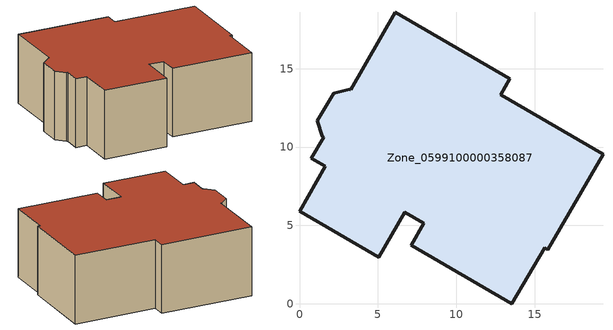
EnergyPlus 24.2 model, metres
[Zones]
Zone_0599100000358087
 floor ground (C_G): 1.55,10.62 1.46,10.67 1.13,11.67 2.17,13.44 3.19,13.69 3.28,13.64 6.11,18.6 13.42,14.35 12.84,13.33 19.35,9.54 15.82,3.46 15.62,3.58 13.54,0 7.11,3.74 7.93,5.15 6.7,5.86 5.04,2.98 0,5.92 1.65,8.78 0.75,9.29 z3.65
 wall outside (C_F): 19.35,9.54 12.84,13.33 13.42,14.35 6.11,18.6 3.28,13.64 3.19,13.69 2.17,13.44 1.13,11.67 1.46,10.67 1.55,10.62 0.75,9.29 1.65,8.78 0,5.92 5.04,2.98 6.7,5.86 7.93,5.15 7.11,3.74 13.54,0 15.62,3.58 15.82,3.46 19.35,9.54 z3.65:9.92
 roof outside (C_R): 1.65,8.78 0,5.92 5.04,2.98 6.7,5.86 7.93,5.15 7.11,3.74 13.54,0 15.62,3.58 15.82,3.46 19.35,9.54 12.84,13.33 13.42,14.35 6.11,18.6 3.28,13.64 3.19,13.69 2.17,13.44 1.13,11.67 1.46,10.67 1.55,10.62 0.75,9.29 z9.92
[BUILDING]
Pand.0599100000358087: North Axis=0; Terrain=City; Loads Convergence Tolerance Value=0.04; Temperature Convergence Tolerance Value=0.4; Solar Distribution=FullExterior; Maximum Number of Warmup Days=25; Minimum Number of Warmup Days=1
[Site:Location]
Rotterdam.The.Hague.AP_ZH_NLD Design_Conditions: Latitude=51.96; Longitude=4.45; Time Zone=1; Elevation=-4.5
[SITE:GROUNDTEMPERATURE:BUILDINGSURFACE]
18, 18, 18, 18, 18, 18, 18, 18, 18, 18, 18, 18
[MATERIAL] Thermal Absorptance=0.9; Solar Absorptance=0.7; Visible Absorptance=0.7
Name | Roughness | Thickness | Conductivity | Density | Specific Heat
G.D.1992-2005 | MediumSmooth | 0.15 | 0.06 | 540 | 1210
F.D.1992-2005 | Rough | 0.3 | 0.12 | 1920 | 840
R.D.1992-2005 | MediumRough | 0.2 | 0.08 | 1500 | 1000
[CONSTRUCTION]
C_G: G.D.1992-2005
C_F: F.D.1992-2005
C_R: R.D.1992-2005
[ZONE]
Zone_0599100000358087: Type=1; Multiplier=1; Ceiling Height=Autocalculate; Volume=Autocalculate; Floor Area=autocalculate; Part of Total Floor Area=Yes
[ZONEINFILTRATION:DESIGNFLOWRATE]
Infil_Zone_0599100000358087: Zone or ZoneList or Space or SpaceList=Zone_0599100000358087; Schedule=AlwaysOn; Design Flow Rate Calculation Method=Flow/Area; Flow Rate per Floor Area=0.0021; Constant Term Coefficient=1; Temperature Term Coefficient=0; Velocity Term Coefficient=0; Velocity Squared Term Coefficient=0
[HVACTEMPLATE:ZONE:IDEALLOADSAIRSYSTEM]
Zone_0599100000358087: Maximum Heating Supply Air Temperature=50; Minimum Cooling Supply Air Temperature=13; Maximum Heating Supply Air Humidity Ratio=0.0156; Minimum Cooling Supply Air Humidity Ratio=0.0077; Heating Limit=NoLimit; Cooling Limit=NoLimit; Dehumidification Control Type=ConstantSensibleHeatRatio; Cooling Sensible Heat Ratio=0.7; Dehumidification Setpoint=60; Humidification Control Type=None; Humidification Setpoint=30; Outdoor Air Method=None; Outdoor Air Flow Rate per Person=0.00944; Outdoor Air Flow Rate per Zone Floor Area=0; Outdoor Air Flow Rate per Zone=0; Demand Controlled Ventilation Type=None; Outdoor Air Economizer Type=NoEconomizer; Heat Recovery Type=None; Sensible Heat Recovery Effectiveness=0.7; Latent Heat Recovery Effectiveness=0.65
[ZONECONTROL:THERMOSTAT]
ThermostatControl_Zone_0599100000358087: Zone or ZoneList=Zone_0599100000358087; Control Type Schedule=DualSetpointControlType; Control 1=Thermostat_Zone_0599100000358087; Temperature Difference Between Cutout And Setpoint=0
[THERMOSTATSETPOINT:DUALSETPOINT]
Thermostat_Zone_0599100000358087: Heating Setpoint Temperature Schedule=HeatingSetpoint_Zone_0599100000358087; Cooling Setpoint Temperature Schedule=CoolingSetpoint_Zone_0599100000358087
[SCHEDULE:COMPACT]
HeatingSetpoint_Zone_0599100000358087: Through: 12/31, For: AllDays, Until: 24:00, 21
CoolingSetpoint_Zone_0599100000358087: Through: 12/31, For: AllDays, Until: 24:00, 24
DualSetpointControlType: Through: 12/31, For: AllDays, Until: 24:00, 4
AlwaysOn: Through: 12/31, For: AllDays, Until: 24:00, 1
